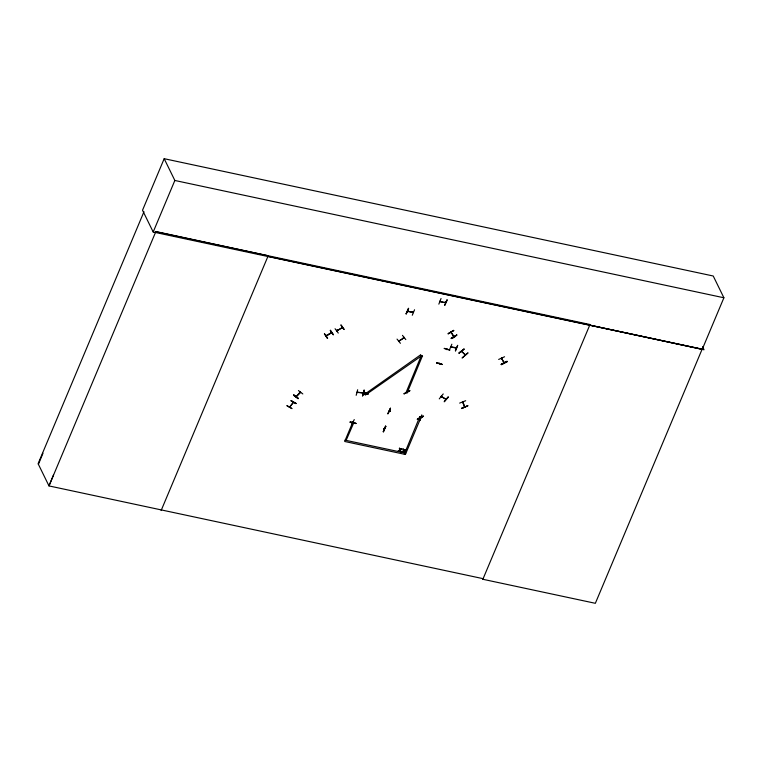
<?xml version="1.0" encoding="UTF-8"?>
<svg xmlns="http://www.w3.org/2000/svg" width="762" height="762" viewBox="0 0 762 762"><rect width="100%" height="100%" fill="white"/><g stroke="black" fill="none" stroke-linecap="round" stroke-linejoin="round"><path stroke-width="1.14" d="M331.499 332.603L326.098 335.89L326.717 335.547M326.412 335.261L326.736 335.823L326.603 335.328M331.013 332.937L331.546 332.556M331.48 332.242L331.737 332.718M342.033 327.079L342.348 327.65L336.899 330.651M337.118 330.07L337.433 330.641L337.309 330.137M342.338 327.622L342.176 327.06M287.036 405.813L292.017 408.603L286.988 405.641M293.865 395.154L298.333 398.507L293.808 394.992M501.434 357.978L501.863 358.816L501.739 357.94M419.995 417.262L420.767 417.747L419.471 417.414L404.308 454.104L405.308 454.076M446.599 349.234L446.989 349.663L446.98 349.072M397.031 339.1L400.412 343.31M403.279 337.547C406.317 337.033 396.345 342.3 399.317 340.728M399.012 340.443L399.374 340.919M403.555 338.014L403.87 337.147M324.593 333.766L327.65 338.242M338.28 333.061L335.07 328.727M436.712 362.779L442.36 364.503L436.664 362.912M442.331 364.522L436.655 362.883M352.949 422.119L353.158 422.71L353.054 421.748M364.998 393.906L365.246 393.421M441.931 396.726L441.303 396.716L441.712 396.335M331.632 332.813L331.327 332.27M341.776 327.717L341.643 327.317M342.376 327.593L336.966 330.86L336.642 330.422M289.465 407.165L293.494 402.45L292.922 402.765M289.893 406.622L289.693 407.251L289.331 406.718M289.703 407.203L293.37 402.079M349.996 422.329L355.844 423.586M355.93 423.386L350.044 421.881L355.968 423.339M356.168 395.316L357.673 389.744M357.835 392.468L357.683 392.154M363.255 392.935L362.664 393.192L362.683 392.582M364.026 390.134L362.588 395.897L364.169 390.296M362.588 395.897L364.122 390.277M352.92 422.605L352.635 421.938M353.425 422.234L353.177 422.653M365.436 393.544L364.96 394.002L365.084 393.106M38.414 464.334L42.977 453.257M53.55 474.85L48.987 485.918L483.194 578.691L482.946 579.291L595.351 603.304L702.154 349.129L267.948 256.356M164.182 158.696L142.523 210.236L153.191 232L702.24 349.31L723.9 297.771L713.232 276.006L164.182 158.696L174.85 180.47L153.191 232M143.98 211.712L38.1 463.696L48.987 485.918L155.791 231.743L590.007 324.517L482.87 579.272M161.134 510.53L268.195 255.756L155.877 231.534M420.186 416.957L420.748 417.928L405.403 454.457L344.672 441.474L352.768 422.205L353.911 422.453L346.129 440.388M406.298 313.954L408.565 308.343M408.594 308.486L406.032 313.925L408.537 308.353M414.547 309.763L412.28 315.239M438.845 304.143L441.046 298.494M445.627 302.162C445.713 303.057 439.731 301.828 440.017 300.971M440.598 301.647L440.426 301.057L440.465 301.647M422.443 355.902L407.27 392.592L406.136 392.344L421.3 355.654M445.056 302.314L445.818 302.552M447.313 299.999L444.694 305.391L446.903 299.752M449.551 349.663L451.847 344.205M450.952 346.853L456.514 348.31L455.943 348.234M451.418 346.958L450.571 346.758M455.99 348.196L455.914 347.691M455.381 350.777L457.686 345.319L455.466 350.958M450.923 332.337L453.733 336.452M451.409 332.67L450.761 332.022M362.426 392.801L368.389 393.783L362.36 392.601M351.673 424.986L354.244 419.576M387.925 413.785L390.477 408.242M390.496 408.375L387.906 413.804L390.439 408.242M390.087 411.194L389.43 411.28L389.973 410.966M383.686 428.692L383.858 428.454M385.562 426.139L383.305 431.768L385.924 426.358M383.305 431.768L385.601 426.158M383.372 431.768L385.705 426.31M420.233 417.205L420.138 417.871L419.9 417.033M419.881 420.634L421.843 414.947L419.51 420.395M293.541 402.431L293.199 401.984M504.025 362.998L501.587 358.292M444.227 348.491L449.932 350.082L444.294 348.339M404.079 337.671L398.897 341.252L398.64 340.7M464.468 406.613L464.668 407.108L462.505 401.926M464.877 406.946L462.801 401.803M298.085 398.736L293.675 395.354M300.371 391.963L300.523 392.087M365.246 394.049L364.979 393.202M353.13 422.167L353.673 422.624M353.216 422.691L352.949 421.843M368.265 394.011L362.341 392.62M296.094 396.64L300.228 392.03M300.628 392.525L296.247 396.84L295.942 396.326M502.063 358.721L501.634 357.873M420.005 417.338L420.281 417.786L419.862 417.119M291.198 400.688L295.913 403.66M291.017 400.869L296.123 403.469L291.17 400.688M443.217 393.935L439.264 398.878M448.085 396.802L444.189 401.793L448.427 397.116M363.293 392.982L357.254 392.116M302.819 393.944L298.447 390.573M399.336 340.976L399.098 340.452M327.336 338.404L324.364 333.908M447.037 349.644L446.694 349.053M420.1 416.938L420.691 417.938L420.043 417.824M463.944 349.025L458.905 353.092L464.01 349.158M459.067 353.235L464.01 349.148M461.515 350.872L461.896 351.768L461.915 351.177M467.944 353.044C458.486 361.074 461.991 358.111 467.858 352.882M401.898 448.951L400.212 449.818L401.336 448.666C403.65 448.789 397.269 451.79 401.812 448.761M398.193 451.133L399.898 450.247L398.755 451.418C396.421 451.295 402.888 448.247 398.278 451.323M405.136 449.475L404.012 450.637L405.698 449.761L405.222 449.656M401.984 451.952L403.784 451.237L401.984 451.952L403.574 450.694L403.203 449.066M404.508 452.647L404.05 450.818L405.603 449.58M405.698 449.761L404.05 450.818M402.079 452.133L403.66 450.875L403.288 449.247M300.142 392.506L299.914 392.335M422.577 356.168L421.434 355.93L365.36 395.059L364.693 394.24L420.643 354.835M402.46 335.347L405.803 339.585M407.632 311.163L413.299 312.334M453.619 330.346L448.085 333.718L453.781 330.594M448.199 333.88L453.685 330.413M456.686 334.889C453.923 339.09 445.751 340.347 456.809 335.109M456.771 335.051L451.18 338.29M330.194 330.394L333.194 334.813M329.184 333.756L331.175 333.099L330.86 332.613M326.288 336.052L331.68 332.746M340.805 325.031L344.186 329.508L341.157 325.022M353.32 422.253L353.758 422.358M353.663 422.586L353.101 421.834M384.343 429.139L383.848 429.006M498.662 359.445L504.568 356.759M501.577 358.416L504.301 362.922L503.958 362.169M501.206 364.293L506.987 361.369L501.206 364.293L501.434 364.741L507.197 361.779L506.978 361.34M501.291 364.474L507.054 361.502M409.737 390.696L404.05 393.84L409.746 390.716M404.012 393.754L409.794 390.82M417.433 419.081C435.778 410.337 405.098 425.606 423.205 416.128M417.519 419.262L423.291 416.3M441.388 396.44L446.246 399.307L446.037 398.878M445.713 398.983L446.17 399.221M459.667 403.098L465.687 400.707M461.715 408.184C480.327 400.631 448.932 413.909 467.773 405.822M365.236 394.002L364.988 394.03M336.995 330.87L336.728 330.308M330.46 330.203L333.47 334.68M441.703 396.907L441.227 396.126M464.801 354.425L465.392 355.168L464.972 354.282M451.114 332.222L454.076 336.652L453.619 335.88M461.858 351.72L461.381 351.053L465.315 355.14M445.218 302.076L445.513 302.438M450.733 346.558L451.085 346.891M453.857 336.766L453.428 336.004M445.656 302.79L440.007 301.523M357.607 392.43L363.026 392.906M407.127 392.401L407.327 392.716M464.62 407.051L464.315 406.289M174.85 180.47L723.9 297.771M407.537 311.391L413.261 312.591L412.69 312.515M407.489 311.401L408.118 311.496L407.937 310.934M450.866 346.891L456.4 347.729L456.571 348.32L456 347.643M419.605 417.681L420.748 417.928M399.869 450.066L399.402 448.256L400.212 449.818M399.945 448.532L399.402 448.256M400.717 451.837L400.25 449.999M589.75 325.117L704.04 349.768L702.535 346.681M420.176 417.614L420.71 417.728M389.496 411.061L389.715 411.07M383.924 428.815L384.258 428.549M445.837 399.021L446.113 399.469L445.694 398.678M441.293 396.64L446.065 399.44L445.608 398.697M461.801 351.225C462.448 352.53 467.039 355.673 464.944 354.797M293.818 394.973L298.333 398.507M420.776 355.111L421.434 355.93M407.156 392.382L406.889 392.001M407.003 392.878L406.689 392.106M503.873 362.15L504.253 362.836M450.952 331.908L451.466 332.689M450.647 346.567L450.818 347.158M462.696 401.726L462.953 402.203M462.496 401.812L462.877 402.688M464.544 406.241L464.877 407.022L464.515 406.203M439.369 363.036L439.741 363.626M413.099 312.277L412.737 311.925M412.652 311.972L412.575 312.163M407.946 310.906L407.832 311.182M389.83 410.794L390.011 411.385M389.287 410.737L389.201 410.928M405.708 453.114L344.986 440.141M384.248 428.577L384.143 428.825M362.579 392.725L362.75 393.211M330.946 332.499L331.27 333.07M357.111 392.163L357.34 392.716M326.031 335.49L326.355 336.061L325.945 335.604M403.698 451.056L404.07 452.552M399.898 450.247L400.269 451.742M403.65 449.161L404.012 450.637M399.85 448.351L400.126 449.637"/></g></svg>
